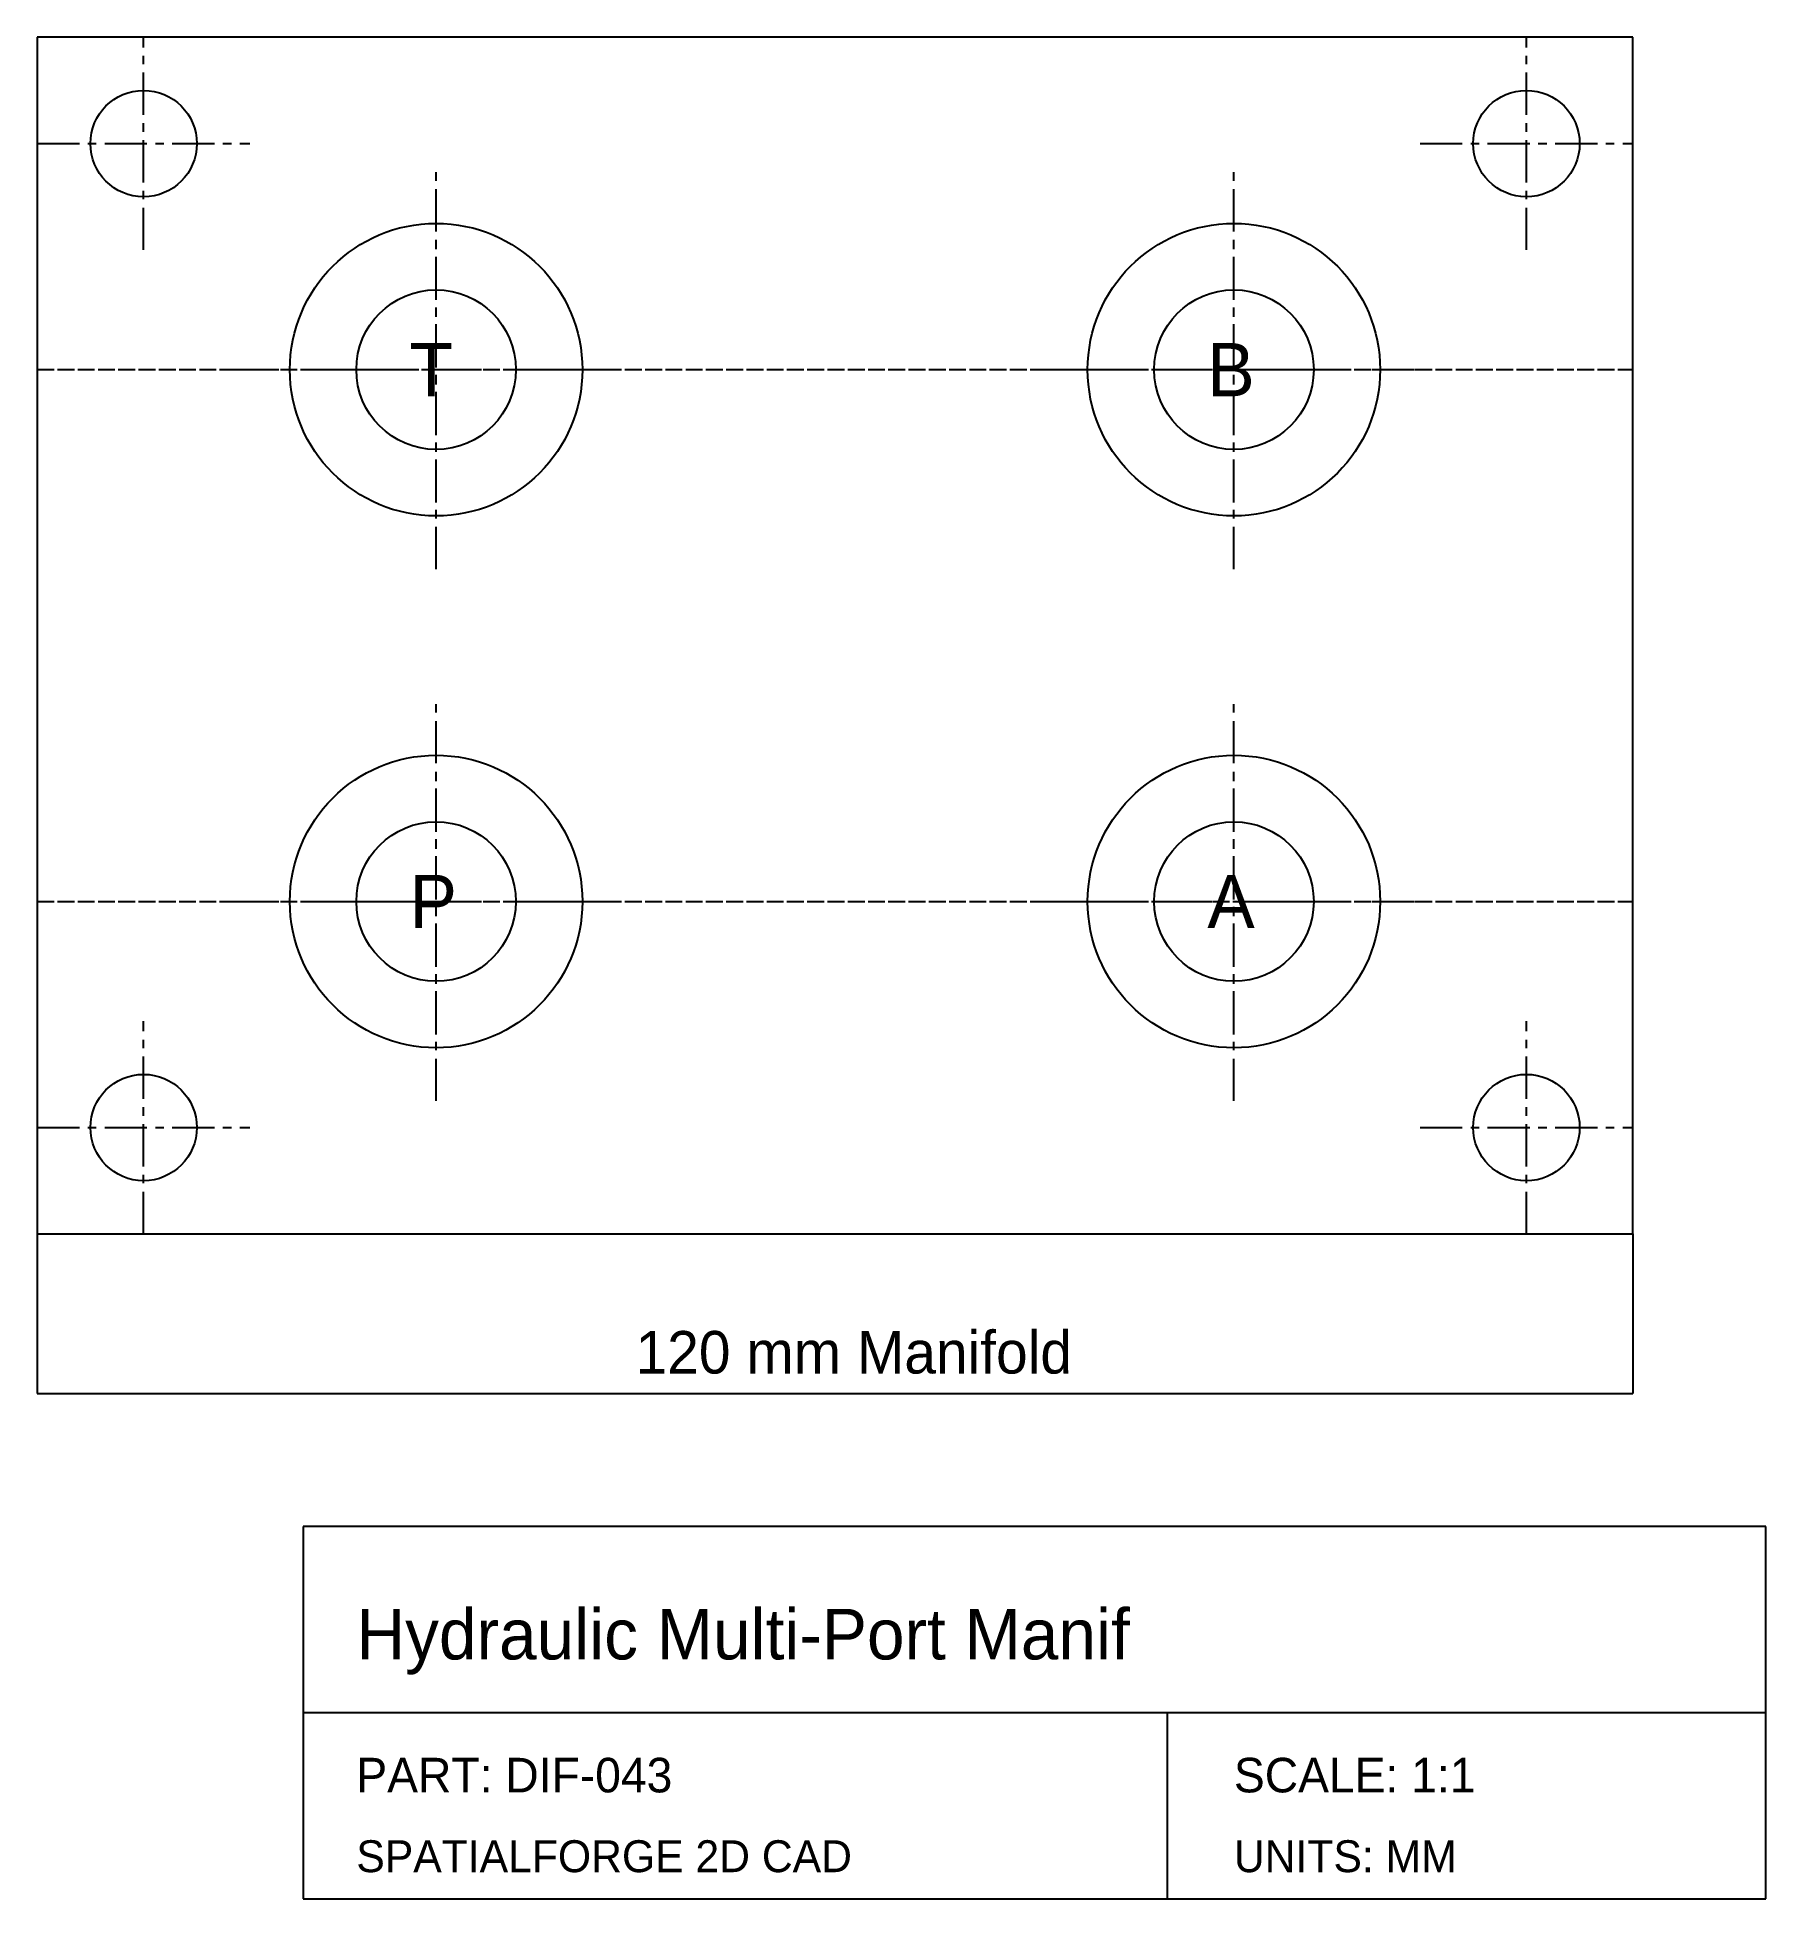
# Model space of a CAD drawing. Header units: millimetres. Extents: x 20 to 150, y -30 to 110.
import ezdxf

# ---------------------------------------------------------------- set-up
doc = ezdxf.new("R2010")
doc.units = ezdxf.units.MM
doc.linetypes.add('CENTER', pattern=[5.08, 3.175, -0.635, 0.635, -0.635])
doc.linetypes.add('DASHED', pattern=[1.524, 1.27, -0.254])
for name, color, linetype in [('CENTER', 1, 'CENTER'), ('DIM', 3, 'CONTINUOUS'), ('HIDDEN', 8, 'DASHED'), ('TITLE', 5, 'CONTINUOUS'), ('VISIBLE', 7, 'CONTINUOUS')]:
    doc.layers.add(name, color=color, linetype=linetype)

msp = doc.modelspace()

# ---------------------------------------------------------------- linework, layer by layer
at = {"layer": 'CENTER', "linetype": 'CENTER'}
for p, q in [((28, 94), (28, 110)), ((132, 94), (132, 110)), ((20, 102), (36, 102)), ((124, 102), (140, 102)), ((50, 70), (50, 100)), ((110, 70), (110, 100)), ((50, 75), (50, 95)), ((110, 75), (110, 95)), ((35, 85), (65, 85)), ((40, 85), (60, 85)), ((95, 85), (125, 85)), ((100, 85), (120, 85)), ((50, 30), (50, 60)), ((110, 30), (110, 60)), ((50, 35), (50, 55)), ((110, 35), (110, 55)), ((35, 45), (65, 45)), ((40, 45), (60, 45)), ((95, 45), (125, 45)), ((100, 45), (120, 45)), ((28, 20), (28, 36)), ((132, 20), (132, 36)), ((20, 28), (36, 28)), ((124, 28), (140, 28))]:
    msp.add_line(p, q, dxfattribs=at)
at = {"layer": 'DIM'}
for p, q in [((20, 20), (20, 8)), ((140, 20), (140, 8)), ((20, 8), (140, 8))]:
    msp.add_line(p, q, dxfattribs=at)
at = {"layer": 'HIDDEN', "linetype": 'DASHED'}
for p, q in [((20, 85), (140, 85)), ((20, 45), (140, 45))]:
    msp.add_line(p, q, dxfattribs=at)
at = {"layer": 'TITLE', "linetype": 'CONTINUOUS'}
for p, q in [((150, -2), (40, -2)), ((40, -2), (40, -30)), ((150, -30), (150, -2)), ((40, -30), (150, -30))]:
    msp.add_line(p, q, dxfattribs=at)
at = {"layer": 'TITLE'}
for p, q in [((40, -16), (150, -16)), ((105, -30), (105, -16))]:
    msp.add_line(p, q, dxfattribs=at)
at = {"layer": 'VISIBLE', "linetype": 'CONTINUOUS'}
for p, q in [((140, 110), (20, 110)), ((20, 110), (20, 20)), ((140, 20), (140, 110)), ((20, 20), (140, 20))]:
    msp.add_line(p, q, dxfattribs=at)
at = {"layer": 'VISIBLE'}
for centre, radius in [((28, 102), 4), ((132, 102), 4), ((50, 85), 11), ((110, 85), 11), ((50, 85), 6), ((110, 85), 6), ((50, 45), 11), ((110, 45), 11), ((50, 45), 6), ((110, 45), 6), ((28, 28), 4), ((132, 28), 4)]:
    msp.add_circle(centre, radius, dxfattribs=at)

# ---------------------------------------------------------------- texts
at = {"layer": 'DIM'}
msp.add_text('120 mm Manifold', height=3.2, dxfattribs=at).set_placement((65, 9.5))
at = {"layer": 'TITLE'}
for s, height, p in [('Hydraulic Multi-Port Manif', 3.8, (44, -12)), ('PART: DIF-043', 2.6, (44, -22)), ('SCALE: 1:1', 2.6, (110, -22)), ('SPATIALFORGE 2D CAD', 2.4, (44, -28)), ('UNITS: MM', 2.4, (110, -28))]:
    msp.add_text(s, height=height, dxfattribs=at).set_placement(p)
at = {"layer": 'VISIBLE'}
for s, p in [('T', (48, 83)), ('B', (108, 83)), ('P', (48, 43)), ('A', (108, 43))]:
    msp.add_text(s, height=4, dxfattribs=at).set_placement(p)

doc.saveas('drawing.dxf')
